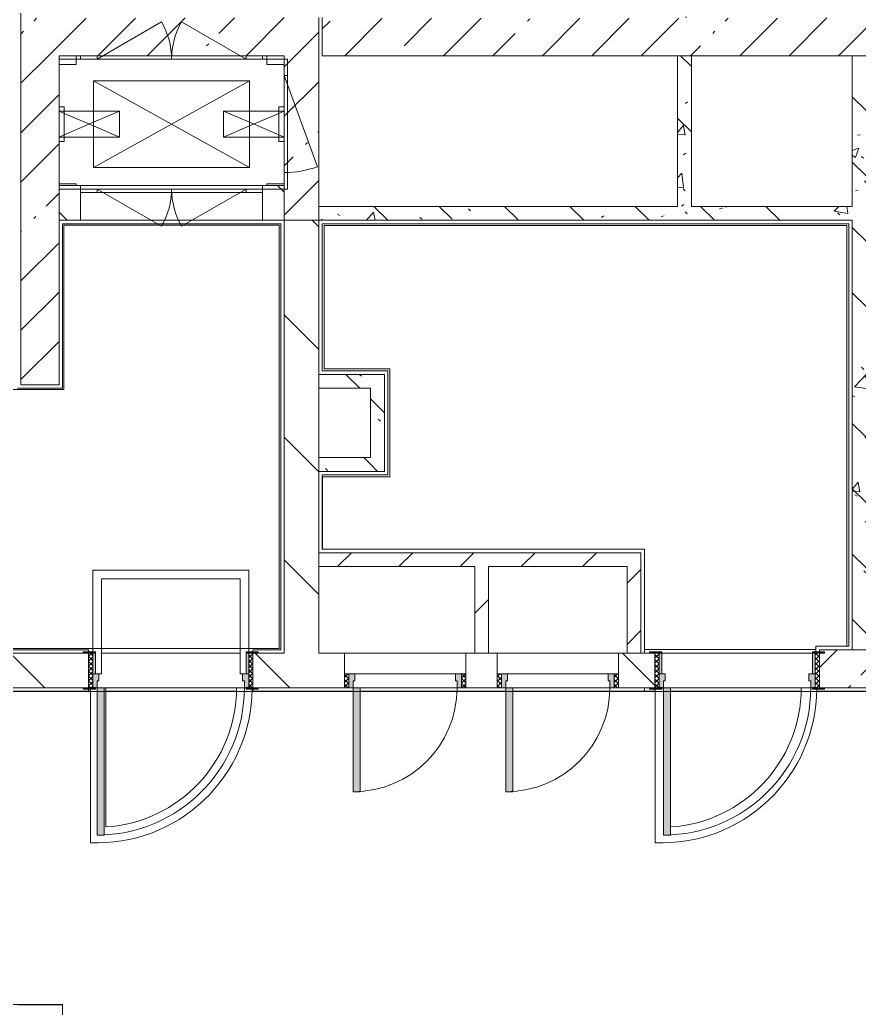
# Model space of a CAD drawing. Header units: millimetres. Extents: x -4029 to 232974, y -8553 to 104777.
# Drawn here: x 155830 to 160676, y 11550 to 17257 of the extents above; entities that cross this region are included whole.
import ezdxf

# ---------------------------------------------------------------- set-up
doc = ezdxf.new("R2010")
doc.units = ezdxf.units.MM
for name, color, linetype, lineweight in [('A-AREA-BNDY-1', 7, 'Continuous', 5), ('A-GENM-1', 7, 'Continuous', 5), ('A-WALL', 7, 'Continuous', 9), ('I-WALL-6', 7, 'Continuous', 5), ('M-EQPM-2', 7, 'Continuous', 5)]:
    doc.layers.add(name, color=color, linetype=linetype, lineweight=lineweight)
for name, color, linetype, lineweight, true_color in [('A-DOOR-3', 7, 'Continuous', 5, 0xaaaaaa), ('A-DOOR-4', 7, 'Continuous', 5, 0xe2e2e2), ('A-DOOR-FRAM-3', 7, 'Continuous', 5, 0xe2e2e2), ('A-DOOR-FRAM-4', 7, 'Continuous', 5, 0xaaaaaa), ('A-FLOR-2', 7, 'Continuous', 5, 0xaaaaaa), ('I-WALL-8', 7, 'Continuous', 5, 0x787878)]:
    doc.layers.add(name, color=color, linetype=linetype, lineweight=lineweight, true_color=true_color)
pattern_1 = [(45, (71086.4, 0), (-285.1231, 285.1231), []), (45, (71371.53, 0), (-285.1231, 285.1231), [504.031, -100.806, 16.764, -84.042])]
pattern_2 = [(135, (71086.4, 0), (-353.5534, -353.5534), [])]
pattern_3 = [(135, (71086.4, 0), (-377.1708, -377.1708), [533.4, -88.9, 17.78, -88.9]), (135, (71086.4, 376.94), (-377.1708, -377.1708), []), (50, (71086.4, 0), (637.6445, -55.7866), [66.675, -733.425]), (355, (71086.4, 0), (-123.3494, 668.699), [53.34, -586.74]), (100.451, (71139.54, -4.65), (514.299, 612.908), [56.665, -623.315]), (46.184, (71086.4, 177.8), (948.7764, -147.15), [100.012, -1100.137]), (96.636, (71165.5, 165.5), (830.909, 865.997), [84.998, -934.973]), (351.184, (71086.4, 177.8), (830.918, 865.988), [80.01, -880.11]), (21, (71175.3, 133.35), (530.6506, -357.9283), [66.675, -733.425]), (326, (71175.3, 133.35), (216.308, 644.6585), [53.34, -586.74]), (71.451, (71219.5, 103.5), (746.9596, 286.7243), [56.665, -623.315]), (37.5, (71086.4, 0), (10.81053, 295.9426), [16.764, -562.864, 16.764, -578.866, -588.962]), (37.5, (71086.4, 0), (10.81053, 295.9426), [-1175.258, 16.764, -572.198]), (7.5, (71086.4, 0), (233.8692, 350.6318), [16.764, -322.834, 16.764, -549.529, -224.472]), (7.5, (71086.4, 0), (233.8692, 350.6318), [-905.891, 16.764, -207.708]), (327.5, (70888.16, 0), (474.5678, -20.0513), [16.764, -205.486, 16.764, -676.656, -920.115]), (327.5, (70888.16, 0), (474.5678, -20.0513), [-915.67, 16.764, -903.351]), (317.5, (70799.26, 0), (518.4522, 88.9934), [16.764, -272.161, 16.764, -443.738, -653.415]), (317.5, (70799.26, 0), (518.4522, 88.9934), [-749.427, 16.764, -636.651])]
pattern_4 = [(45, (71086.4, 0), (-176.7767, 176.7767), [])]

# ---------------------------------------------------------------- blocks, each defined once
blk = doc.blocks.new('110_Дверь_СКБ_1Ст_Внутренняя1 - Д-8 950x2100h_охрана-31784688-1_2_1_птичка')
at = {"layer": 'A-DOOR-3'}
h = blk.add_hatch(dxfattribs=at)
h.set_pattern_fill('FP_60', color=256, style=0, pattern_type=2)
h.set_pattern_definition([(135, (1826.41, 164.685), (-14.14214, -14.14214), []), (225, (1826.41, 164.685), (14.14214, -14.14214), [])])
h.paths.add_polyline_path([(487.5, 100), (462.5, 100), (462.5, -100), (487.5, -100)])
at = {"layer": 'A-DOOR-4'}
h = blk.add_hatch(color=256, dxfattribs=at)
h.paths.add_polyline_path([(-422.5, 100), (-437.5, 100), (-437.5, 20), (-402.5, 20), (-402.5, 60), (-412.5, 60), (-412.5, 100)])
h.paths.add_polyline_path([(437.5, 100), (437.5, 60), (427.5, 60), (427.5, 20), (462.5, 20), (462.5, 100)])
at = {"layer": 'A-DOOR-FRAM-3'}
for points in [[(397.5, 950), (397.5, 100), (437.5, 100), (437.5, 950)], [(-453.6, 108), (-492.5, 108), (-492.5, 100), (-422.5, 100), (-422.5, 108), (-442.5, 108)], [(467.5, 108), (447.5, 108), (447.5, 100), (517.5, 100), (517.5, 108), (487.5, 108)], [(-437.5, 20), (-437.5, -100), (-422.5, -100), (-422.5, 20)], [(447.5, 20), (447.5, -100), (462.5, -100), (462.5, 20)], [(-453.6, -100), (-492.5, -100), (-492.5, -108), (-422.5, -108), (-422.5, -100), (-437.5, -100)], [(487.5, -100), (447.5, -100), (447.5, -108), (517.5, -108), (517.5, -100)]]:
    blk.add_hatch(color=256, dxfattribs=at).paths.add_polyline_path(points)
at = {"layer": 'A-DOOR-FRAM-4'}
h = blk.add_hatch(dxfattribs=at)
h.set_pattern_fill('FP_61', color=256, style=0, pattern_type=2)
h.set_pattern_definition([(45, (-296.384, 164.685), (-14.1421, 14.1421), []), (135, (-296.384, 164.685), (-14.1421, -14.1421), [])])
h.paths.add_polyline_path([(-458.5, 100), (-462.5, 100), (-462.5, -100), (-437.5, -100), (-437.5, 100), (-453.6, 100)])
at = {"layer": 'A-DOOR-3'}
for p, q in [((437.5, 950), (397.5, 950)), ((397.5, 950), (397.5, 100)), ((437.5, 100), (437.5, 950)), ((397.5, 100), (437.5, 100))]:
    blk.add_line(p, q, dxfattribs=at)
blk.add_arc((437.5, 100), 850, 90, 180, dxfattribs=at)
at = {"layer": 'A-DOOR-FRAM-4'}
for p, q in [((-422.5, 108), (-492.5, 108)), ((-492.5, 108), (-492.5, 100)), ((-492.5, 100), (-422.5, 100)), ((-437.5, 100), (-462.5, 100)), ((-462.5, 100), (-462.5, -100)), ((-412.5, 100), (-437.5, 100)), ((-437.5, 100), (-437.5, 20)), ((-437.5, -100), (-437.5, 100)), ((-422.5, 100), (-437.5, 100)), ((-437.5, 100), (-437.5, 99)), ((-437.5, 99), (-422.5, 99)), ((-422.5, 100), (-422.5, 108)), ((-422.5, 99), (-422.5, 100)), ((-412.5, 60), (-412.5, 100)), ((-402.5, 60), (-412.5, 60)), ((-402.5, 20), (-402.5, 60)), ((437.5, 60), (427.5, 60)), ((427.5, 60), (427.5, 20)), ((437.5, 100), (437.5, 60)), ((462.5, 100), (437.5, 100)), ((517.5, 108), (447.5, 108)), ((447.5, 108), (447.5, 100)), ((462.5, 100), (447.5, 100)), ((447.5, 100), (447.5, 99)), ((447.5, 100), (517.5, 100)), ((447.5, 99), (462.5, 99)), ((462.5, 20), (462.5, 100)), ((487.5, 100), (462.5, 100)), ((462.5, 100), (462.5, -100)), ((462.5, 99), (462.5, 100)), ((487.5, -100), (487.5, 100)), ((517.5, 100), (517.5, 108)), ((-437.5, 20), (-402.5, 20)), ((-422.5, 20), (-437.5, 20)), ((-437.5, 20), (-437.5, -100)), ((-422.5, -100), (-422.5, 20)), ((427.5, 20), (462.5, 20)), ((462.5, 20), (447.5, 20)), ((447.5, 20), (447.5, -100)), ((462.5, -100), (462.5, 20)), ((-422.5, -100), (-492.5, -100)), ((-492.5, -100), (-492.5, -108)), ((-492.5, -108), (-422.5, -108)), ((-462.5, -100), (-437.5, -100)), ((-437.5, -100), (-422.5, -100)), ((-422.5, -108), (-422.5, -100)), ((447.5, -100), (462.5, -100)), ((517.5, -100), (447.5, -100)), ((447.5, -100), (447.5, -108)), ((447.5, -108), (517.5, -108)), ((462.5, -100), (487.5, -100)), ((517.5, -108), (517.5, -100))]:
    blk.add_line(p, q, dxfattribs=at)
blk = doc.blocks.new('160_Подъемник - 160_Подъемник-23521422-1_2_1_птичка')
at = {"layer": 'A-GENM-1'}
for p, q in [((220, 0), (592.4, 215)), ((220, 0), (592.4, 215)), ((220, 0), (592.4, 215)), ((1080, 0), (707.6, 215)), ((1080, 0), (707.6, 215)), ((1080, 0), (707.6, 215)), ((-20, -95), (-20, 0)), ((-20, 0), (0, 0)), ((0, 0), (0, -95)), ((220, 20), (125, 20)), ((125, 20), (125, 0)), ((220, 20), (125, 20)), ((125, 20), (125, 0)), ((220, 20), (125, 20)), ((125, 20), (125, 0)), ((220, 0), (220, 20)), ((1080, 20), (220, 20)), ((220, 20), (1080, 20)), ((220, 0), (220, 20)), ((1080, 20), (220, 20)), ((220, 20), (1080, 20)), ((220, 0), (220, 20)), ((1080, 20), (220, 20)), ((220, 20), (1080, 20)), ((1080, 0), (1080, 20)), ((1080, 20), (1175, 20)), ((1080, 0), (1080, 20)), ((1080, 20), (1175, 20)), ((1080, 0), (1080, 20)), ((1080, 20), (1175, 20)), ((1175, 20), (1175, 0)), ((1175, 20), (1175, 0)), ((1175, 20), (1175, 0)), ((125, 0), (220, 0)), ((125, 0), (220, 0)), ((125, 0), (220, 0)), ((1175, 0), (1080, 0)), ((1175, 0), (1080, 0)), ((1175, 0), (1080, 0)), ((0, -95), (-20, -95)), ((-20, -95), (-20, -655)), ((-20, -655), (-20, -95)), ((0, -655), (-191.5, -128.8)), ((0, -655), (-20, -655)), ((-20, -655), (-20, -750)), ((0, -750), (0, -655)), ((-20, -750), (0, -750)), ((125, -770), (125, -750)), ((125, -750), (220, -750)), ((125, -770), (125, -750)), ((125, -750), (220, -750)), ((125, -770), (125, -750)), ((125, -750), (220, -750)), ((220, -770), (125, -770)), ((220, -770), (125, -770)), ((220, -770), (125, -770)), ((220, -750), (220, -770)), ((220, -750), (592.4, -965)), ((220, -750), (220, -770)), ((220, -750), (592.4, -965)), ((220, -750), (220, -770)), ((220, -750), (592.4, -965)), ((220, -770), (792, -770)), ((1080, -770), (220, -770)), ((220, -770), (1080, -770)), ((1080, -770), (220, -770)), ((220, -770), (1080, -770)), ((1080, -770), (508, -770)), ((1080, -750), (707.6, -965)), ((1080, -750), (707.6, -965)), ((1080, -750), (707.6, -965)), ((1080, -750), (1080, -770)), ((1175, -750), (1080, -750)), ((1080, -750), (1080, -770)), ((1175, -750), (1080, -750)), ((1080, -750), (1080, -770)), ((1175, -750), (1080, -750)), ((1080, -770), (1175, -770)), ((1080, -770), (1175, -770)), ((1080, -770), (1175, -770)), ((1175, -770), (1175, -750)), ((1175, -770), (1175, -750)), ((1175, -770), (1175, -750))]:
    blk.add_line(p, q, dxfattribs=at)
for centre, radius, start, end in [((220, 0), 430, 0, 30), ((220, 0), 430, 0, 30), ((220, 0), 430, 0, 30), ((1080, 0), 430, 150, 180), ((1080, 0), 430, 150, 180), ((1080, 0), 430, 150, 180), ((0, -655), 560, 90, 110), ((220, -750), 430, 330, 0), ((220, -750), 430, 330, 0), ((220, -750), 430, 330, 0), ((1080, -750), 430, 180, 210), ((1080, -750), 430, 180, 210), ((1080, -750), 430, 180, 210)]:
    blk.add_arc(centre, radius, start, end, dxfattribs=at)
at = {"layer": 'M-EQPM-2'}
for p, q in [((1300, 0), (0, 0)), ((0, 0), (0, -750)), ((1300, -750), (1300, 0)), ((1100, -625), (200, -125)), ((200, -625), (1100, -125)), ((1100, -125), (200, -125)), ((200, -125), (200, -625)), ((1100, -125), (200, -125)), ((200, -125), (200, -625)), ((200, -300), (200, -125)), ((200, -125), (1100, -125)), ((1100, -625), (1100, -125)), ((1100, -625), (1100, -125)), ((1100, -125), (1100, -300)), ((200, -450), (200, -300)), ((1100, -300), (1100, -450)), ((200, -625), (200, -450)), ((1100, -450), (1100, -625)), ((200, -625), (1100, -625)), ((200, -625), (1100, -625)), ((1100, -625), (200, -625)), ((0, -750), (1300, -750))]:
    blk.add_line(p, q, dxfattribs=at)
blk = doc.blocks.new('Закладная деталь приямка - 350_150-20924309-1_2_1_птичка')
at = {"layer": 'M-EQPM-2'}
for p, q in [((-145, 75), (-175, 75)), ((-175, 75), (-145, 75)), ((-145, 62.1), (-175, 75)), ((25, 75), (-145, 75)), ((-145, 75), (25, 75)), ((25, -10.7), (-145, 62.1)), ((175, 75), (25, 75)), ((25, 75), (175, 75)), ((25, 10.7), (175, 75)), ((175, -75), (175, 75)), ((175, -75), (175, 75)), ((-145, -62.1), (25, 10.7)), ((175, -75), (25, -10.7)), ((-175, -75), (-145, -62.1)), ((-175, -75), (-145, -75)), ((-175, -75), (-145, -75)), ((-145, -75), (25, -75)), ((-145, -75), (25, -75)), ((25, -75), (175, -75)), ((25, -75), (175, -75))]:
    blk.add_line(p, q, dxfattribs=at)
blk = doc.blocks.new('Закладная деталь приямка - 350_150-V143-1_2_1_птичка')
at = {"layer": 'M-EQPM-2'}
for p, q in [((-25, 75), (-175, 75)), ((-175, 75), (-175, -75)), ((-175, 75), (-175, -75)), ((-175, 75), (-25, 75)), ((-25, 10.7), (-175, 75)), ((145, 75), (-25, 75)), ((-25, 75), (145, 75)), ((-25, -10.7), (145, 62.1)), ((175, 75), (145, 75)), ((145, 75), (175, 75)), ((145, 62.1), (175, 75)), ((145, -62.1), (-25, 10.7)), ((-175, -75), (-25, -10.7)), ((-175, -75), (-25, -75)), ((-175, -75), (-25, -75)), ((-25, -75), (145, -75)), ((-25, -75), (145, -75)), ((175, -75), (145, -62.1)), ((145, -75), (175, -75)), ((145, -75), (175, -75))]:
    blk.add_line(p, q, dxfattribs=at)
blk = doc.blocks.new('Закладная деталь приямка - 150_100-20924311-1_2_1_птичка')
at = {"layer": 'M-EQPM-2'}
for p, q in [((85070, 16310), (84970, 16310)), ((84970, 16310), (85070, 16310)), ((85070, 16300), (85070, 16310)), ((85070, 16310), (85070, 16300))]:
    blk.add_line(p, q, dxfattribs=at)
blk = doc.blocks.new('Закладная деталь приямка - 150_100-V144-1_2_1_птичка')
at = {"layer": 'M-EQPM-2'}
for p, q in [((86270, 16310), (86170, 16310)), ((86170, 16310), (86270, 16310)), ((86170, 16310), (86170, 16300)), ((86170, 16310), (86170, 16300))]:
    blk.add_line(p, q, dxfattribs=at)
blk = doc.blocks.new('Закладная деталь приямка - 150_100-V145-1_2_1_птичка')
at = {"layer": 'M-EQPM-2'}
for p, q in [((86170, 17000), (86170, 17050)), ((86170, 17000), (86170, 17050)), ((86270, 17000), (86170, 17000)), ((86170, 17000), (86270, 17000))]:
    blk.add_line(p, q, dxfattribs=at)
blk = doc.blocks.new('Закладная деталь приямка - 150_100-V146-1_2_1_птичка')
at = {"layer": 'M-EQPM-2'}
for p, q in [((85070, 17050), (85070, 17000)), ((85070, 17050), (85070, 17000)), ((84970, 17000), (85070, 17000)), ((85070, 17000), (84970, 17000))]:
    blk.add_line(p, q, dxfattribs=at)
blk = doc.blocks.new('Закладная деталь приямка - 200_100-20924312-1_2_1_птичка')
at = {"layer": 'M-EQPM-2'}
for p, q in [((86240, 16755), (86240, 16555)), ((86240, 16555), (86240, 16755)), ((86270, 16755), (86240, 16755)), ((86240, 16755), (86270, 16755)), ((86240, 16555), (86270, 16555)), ((86240, 16555), (86270, 16555))]:
    blk.add_line(p, q, dxfattribs=at)
blk = doc.blocks.new('Закладная деталь приямка - 200_100-V147-1_2_1_птичка')
at = {"layer": 'M-EQPM-2'}
for p, q in [((85000, 16755), (84970, 16755)), ((85000, 16755), (84970, 16755)), ((85000, 16555), (85000, 16755)), ((85000, 16755), (85000, 16555)), ((84970, 16555), (85000, 16555)), ((85000, 16555), (84970, 16555))]:
    blk.add_line(p, q, dxfattribs=at)
blk = doc.blocks.new('110_Дверь_СКБ_1Ст - д-18 700x2100h_Технический шкаф ЭОМ и СС-V149-1_2_1_птичка')
at = {"layer": 'A-DOOR-3'}
h = blk.add_hatch(dxfattribs=at)
h.set_pattern_fill('FP_82', color=256, style=0, pattern_type=2)
h.set_pattern_definition([(135, (1951.41, 164.685), (-14.14214, -14.14214), []), (225, (1951.41, 164.685), (14.14214, -14.14214), [])])
h.paths.add_polyline_path([(337.5, 100), (337.5, 20), (362.5, 20), (362.5, 100)])
at = {"layer": 'A-DOOR-4'}
h = blk.add_hatch(color=256, dxfattribs=at)
h.paths.add_polyline_path([(322.5, 100), (312.5, 100), (312.5, 60), (302.5, 60), (302.5, 20), (337.5, 20), (337.5, 100)])
h.paths.add_polyline_path([(-312.5, 100), (-312.5, 20), (-277.5, 20), (-277.5, 60), (-287.5, 60), (-287.5, 100), (-297.5, 100)])
at = {"layer": 'A-DOOR-FRAM-3'}
blk.add_hatch(color=256, dxfattribs=at).paths.add_polyline_path([(272.5, 700), (272.5, 100), (312.5, 100), (312.5, 700)])
at = {"layer": 'A-DOOR-FRAM-4'}
h = blk.add_hatch(dxfattribs=at)
h.set_pattern_fill('FP_83', color=256, style=0, pattern_type=2)
h.set_pattern_definition([(45, (-171.384, 164.685), (-14.1421, 14.1421), []), (135, (-171.384, 164.685), (-14.1421, -14.1421), [])])
h.paths.add_polyline_path([(-337.5, 100), (-337.5, 20), (-312.5, 20), (-312.5, 100)])
at = {"layer": 'A-DOOR-3'}
for p, q in [((312.5, 700), (272.5, 700)), ((272.5, 700), (272.5, 100)), ((312.5, 100), (312.5, 700)), ((272.5, 100), (312.5, 100))]:
    blk.add_line(p, q, dxfattribs=at)
blk.add_arc((312.5, 100), 600, 90, 180, dxfattribs=at)
at = {"layer": 'A-DOOR-FRAM-4'}
for p, q in [((-312.5, 100), (-337.5, 100)), ((-337.5, 100), (-337.5, 20)), ((-287.5, 100), (-312.5, 100)), ((-312.5, 100), (-312.5, 20)), ((-312.5, 20), (-312.5, 100)), ((-287.5, 60), (-287.5, 100)), ((-287.5, 100), (272.5, 100)), ((-277.5, 60), (-287.5, 60)), ((-277.5, 20), (-277.5, 60)), ((312.5, 60), (302.5, 60)), ((302.5, 60), (302.5, 20)), ((312.5, 100), (312.5, 60)), ((337.5, 100), (312.5, 100)), ((337.5, 20), (337.5, 100)), ((362.5, 100), (337.5, 100)), ((337.5, 100), (337.5, 20)), ((362.5, 20), (362.5, 100)), ((-337.5, 20), (-312.5, 20)), ((-312.5, 20), (-277.5, 20)), ((302.5, 20), (-277.5, 20)), ((302.5, 20), (337.5, 20)), ((337.5, 20), (362.5, 20))]:
    blk.add_line(p, q, dxfattribs=at)
blk = doc.blocks.new('DOR_Проход в стене_Прямоугольный - 1050x1150 EI30-23344994-1_2_1_птичка')
at = {"layer": 'A-DOOR-3'}
for p, q in [((525, 100), (-525, 100)), ((525, -100), (-525, -100))]:
    blk.add_line(p, q, dxfattribs=at)

msp = doc.modelspace()

# ---------------------------------------------------------------- hatches: boundary and pattern name
at = {"layer": 'I-WALL-6'}
h = msp.add_hatch(dxfattribs=at)
h.set_pattern_fill('FP_116', color=256, style=0, pattern_type=2)
h.set_pattern_definition(pattern_1)
h.paths.add_polyline_path([(157005.4814, 17050), (157356.4063, 17050), (157356.4063, 17270), (155836.4063, 17265.8223), (155836.4063, 17050), (156818.704, 17050)])
h = msp.add_hatch(dxfattribs=at)
h.set_pattern_fill('FP_116', color=256, style=0, pattern_type=2)
h.set_pattern_definition(pattern_1)
h.paths.add_polyline_path([(157556.4063, 16100), (157556.4063, 17270), (157356.4063, 17265.8223), (157356.4063, 16100)])
h = msp.add_hatch(dxfattribs=at)
h.set_pattern_fill('FP_116', color=256, style=0, pattern_type=2)
h.set_pattern_definition(pattern_1)
h.paths.add_polyline_path([(163896.4063, 17050), (163896.4063, 17270), (157576.4063, 17265.8223), (157576.4063, 17050), (163876.4063, 17050)])
h = msp.add_hatch(dxfattribs=at)
h.set_pattern_fill('FP_116', color=256, style=0, pattern_type=2)
h.set_pattern_definition(pattern_1)
h.paths.add_polyline_path([(156056.4063, 15150.0001), (156056.4063, 17050), (155836.4063, 17050), (155836.4063, 15150.0001), (155884.7523, 15150.0001)])
h = msp.add_hatch(dxfattribs=at)
h.set_pattern_fill('FP_134', color=256, style=0, pattern_type=2)
h.set_pattern_definition(pattern_2)
h.paths.add_polyline_path([(156147.4168, 16100), (156181.4063, 16100), (156181.4063, 16300), (156056.4063, 16300), (156056.4063, 16100), (156126.4063, 16100)])
h.paths.add_polyline_path([(157356.4063, 16100), (157356.4063, 16300), (157231.4063, 16300), (157231.4063, 16100)])
h = msp.add_hatch(dxfattribs=at)
h.set_pattern_fill('FP_134', color=256, style=0, pattern_type=2)
h.set_pattern_definition(pattern_2)
h.paths.add_polyline_path([(157356.4063, 13600), (157556.4063, 13600), (157556.4063, 16100), (157356.4063, 16100), (157356.4063, 13620)])
h = msp.add_hatch(dxfattribs=at)
h.set_pattern_fill('FP_133', color=256, style=0, pattern_type=2)
h.set_pattern_definition(pattern_4)
h.paths.add_polyline_path([(158536.4063, 14100), (159416.4063, 14100), (159416.4063, 14180), (157556.4063, 14180), (157556.4063, 14100), (158456.4063, 14100)])
h = msp.add_hatch(dxfattribs=at)
h.set_pattern_fill('FP_133', color=256, style=0, pattern_type=2)
h.set_pattern_definition(pattern_4)
h.paths.add_polyline_path([(158536.4063, 13600), (158536.4063, 14100), (158456.4063, 14100), (158456.4063, 13600)])
h = msp.add_hatch(dxfattribs=at)
h.set_pattern_fill('FP_133', color=256, style=0, pattern_type=2)
h.set_pattern_definition(pattern_4)
h.paths.add_polyline_path([(159336.4063, 13600), (159416.4063, 13600), (159416.4063, 14100), (159336.4063, 14100), (159336.4063, 13640)])
h = msp.add_hatch(dxfattribs=at)
h.set_pattern_fill('FP_134', color=256, style=0, pattern_type=2)
h.set_pattern_definition(pattern_2)
h.paths.add_polyline_path([(156226.4063, 13400), (156226.4063, 13600), (155786.4063, 13600), (155786.4063, 13400), (156196.4063, 13400)])
h.paths.add_polyline_path([(159436.4063, 13400), (159496.4063, 13400), (159496.4063, 13600), (159286.4063, 13600), (159286.4063, 13400), (159293.6906, 13400)])
h.paths.add_polyline_path([(157704.8053, 13400), (157704.8053, 13600), (157176.4063, 13600), (157176.4063, 13400), (157556.4063, 13400)])
h.paths.add_polyline_path([(158456.4063, 13400), (158586.4063, 13400), (158586.4063, 13600), (158404.8053, 13600), (158404.8053, 13400)])
h = msp.add_hatch(dxfattribs=at)
h.set_pattern_fill('FP_116', color=256, style=0, pattern_type=2)
h.set_pattern_definition(pattern_1)
h.paths.add_polyline_path([(163876.4063, 13400), (163896.4063, 13400), (163896.4063, 13620), (163336.4063, 13620), (163336.4063, 13400), (163510.4671, 13400)])
h.paths.add_polyline_path([(161330.0588, 13400), (162386.4063, 13400), (162386.4063, 13620), (160446.4063, 13620), (160446.4063, 13608), (160476.4063, 13608), (160476.4063, 13600), (160446.4063, 13600), (160446.4063, 13400), (160736.4062, 13400)])
at = {"layer": 'I-WALL-8'}
h = msp.add_hatch(dxfattribs=at)
h.set_pattern_fill('FP_142', color=256, style=0, pattern_type=2)
h.set_pattern_definition(pattern_3)
h.paths.add_polyline_path([(159627.4062, 16180), (159707.4062, 16183.0903), (159707.4062, 17050), (159627.4062, 17050), (159627.4062, 16186.8891)])
h.paths.add_polyline_path([(159627.4062, 17270), (159707.4062, 17270), (159707.4062, 19199.9999), (159627.4062, 19199.9999), (159627.4062, 17290)])
h = msp.add_hatch(dxfattribs=at)
h.set_pattern_fill('FP_142', color=256, style=0, pattern_type=2)
h.set_pattern_definition(pattern_3)
h.paths.add_polyline_path([(160636.4062, 13620), (160716.4062, 13620), (160716.4062, 17050), (160636.4062, 17050), (160636.4062, 13640)])
h = msp.add_hatch(dxfattribs=at)
h.set_pattern_fill('FP_142', color=256, style=0, pattern_type=2)
h.set_pattern_definition(pattern_3)
h.paths.add_polyline_path([(160636.4062, 16100), (160636.4062, 16180), (157556.4063, 16180), (157556.4063, 16100), (160560.4654, 16100)])
h = msp.add_hatch(dxfattribs=at)
h.set_pattern_fill('FP_142', color=256, style=0, pattern_type=2)
h.set_pattern_definition(pattern_3)
h.paths.add_polyline_path([(157934.8053, 15130), (157934.8053, 15210), (157556.4063, 15210), (157556.4063, 15130.0001), (157854.8053, 15130)])
h = msp.add_hatch(dxfattribs=at)
h.set_pattern_fill('FP_142', color=256, style=0, pattern_type=2)
h.set_pattern_definition(pattern_3)
h.paths.add_polyline_path([(157934.8053, 14650), (157934.8053, 15130), (157854.8053, 15130), (157854.8053, 14650)])
h = msp.add_hatch(dxfattribs=at)
h.set_pattern_fill('FP_142', color=256, style=0, pattern_type=2)
h.set_pattern_definition(pattern_3)
h.paths.add_polyline_path([(157576.4063, 14650), (157854.8053, 14650), (157854.8053, 14730), (157556.4063, 14730), (157556.4063, 14650)])

# ---------------------------------------------------------------- linework, layer by layer
at = {"layer": 'A-AREA-BNDY-1', "flags": 128}
for points in [[(152112.4062, 15122.0001), (152112.4062, 15150), (150190.4063, 15150), (150190.4063, 15122), (149642.4063, 15122), (149642.4063, 15150), (147530.2163, 15150), (147530.2163, 15122), (141924.4063, 15122), (141924.4063, 13628), (157328.4063, 13628), (157328.4063, 16072), (156084.4063, 16072), (156084.4063, 15122.0001)], [(160426.4062, 13621), (160426.4062, 13641), (160605.4062, 13641), (160605.4062, 16069), (157587.4063, 16069), (157587.4063, 15241), (157965.8053, 15241), (157965.8053, 14619), (157577.4063, 14619), (157577.4063, 14201), (159437.4063, 14201), (159437.4063, 13621)], [(153783.4062, 13379), (153783.4062, 11571), (156077.4063, 11571), (156077.4063, 10621), (156496.4063, 10621), (156496.4063, 10600), (156531.4063, 10600), (156531.4063, 10460), (156719.9159, 10460), (160182.8967, 10460), (160446.4063, 10460), (160446.4063, 10620.997), (168484.4063, 10620.997), (168484.4063, 11341), (169565.4063, 11341), (169565.4063, 13379)]]:
    msp.add_lwpolyline(points, close=True, dxfattribs=at)
at = {"layer": 'A-FLOR-2'}
for p, q in [((157336.4063, 16080), (156076.4063, 16080)), ((156076.4063, 16080), (156076.4063, 15130.0001)), ((157336.4063, 13620), (157336.4063, 16080)), ((160616.4062, 16080), (157576.4063, 16080)), ((157576.4063, 16080), (157576.4063, 15230)), ((160616.4062, 13640), (160616.4062, 16080)), ((157576.4063, 15230), (157954.8053, 15230)), ((157954.8053, 15230), (157954.8053, 14630)), ((156076.4063, 15130.0001), (155816.9063, 15130.0001)), ((157954.8053, 14630), (157576.4063, 14630)), ((157576.4063, 14630), (157576.4063, 14200)), ((157576.4063, 14200), (159436.4063, 14200)), ((159436.4063, 14200), (159436.4063, 13600)), ((156251.4063, 14080), (156251.4063, 13608)), ((157151.4063, 14080), (156251.4063, 14080)), ((157151.4063, 13608), (157151.4063, 14080)), ((156301.4063, 13480), (156301.4063, 14030)), ((156301.4063, 14030), (157101.4063, 14030)), ((157101.4063, 14030), (157101.4063, 13480)), ((141916.4063, 13620), (156226.4063, 13620)), ((156226.4063, 13620), (156226.4063, 13608)), ((157176.4063, 13608), (157176.4063, 13620)), ((157176.4063, 13620), (157336.4063, 13620)), ((160426.4062, 13640), (160616.4062, 13640)), ((160426.4062, 13608), (160426.4062, 13640)), ((156286.4063, 13480), (156301.4063, 13480)), ((157101.4063, 13480), (157116.4063, 13480)), ((156237.4495, 13380), (153800.4062, 13380)), ((156226.4063, 13392), (156226.4063, 13380)), ((156237.4495, 13392), (156237.4495, 12505.8482)), ((156327.4495, 13400), (156316.4063, 13400)), ((156327.4495, 12596.6199), (156327.4495, 13400)), ((156327.4495, 13380), (157080.1485, 13380)), ((157126.4063, 13400), (157081.4063, 13400)), ((157754.8053, 13380), (157170.2519, 13380)), ((157176.4063, 13380), (157176.4063, 13392)), ((158636.4063, 13380), (157794.8053, 13380)), ((159497.4495, 13380), (158676.4063, 13380)), ((159436.4063, 13400), (159436.4063, 13380)), ((159497.4495, 13392), (159497.4495, 12505.8482)), ((159587.4495, 12596.6199), (159587.4495, 13400)), ((159587.4495, 13380), (160340.1485, 13380)), ((160396.4063, 13400), (160341.4063, 13400)), ((162384.5555, 13380), (160430.2519, 13380)), ((155823.4062, 11570), (156076.4063, 11570)), ((156076.4063, 11570), (156076.4063, 10620))]:
    msp.add_line(p, q, dxfattribs=at)
for centre, radius, start, end in [((156276.4063, 13400), 895, 267.5052913, 359.4867223), ((156276.4063, 13400), 805, 273.6354343, 0), ((159536.4063, 13400), 895, 267.5052913, 359.4867223), ((159536.4063, 13400), 805, 273.6354343, 0)]:
    msp.add_arc(centre, radius, start, end, dxfattribs=at)
at = {"layer": 'A-WALL'}
for p, q in [((159627.4062, 17050), (159707.4062, 17050)), ((160716.4062, 17050), (160636.4062, 17050)), ((156056.4063, 16300), (156056.4063, 16100)), ((157356.4063, 16100), (157356.4063, 16300)), ((157556.4063, 16100), (157556.4063, 16180)), ((157356.4063, 16100), (157556.4063, 16100)), ((157556.4063, 15210), (157556.4063, 15130)), ((157556.4063, 14730), (157556.4063, 14650)), ((157556.4063, 14180), (157556.4063, 14100)), ((158456.4063, 13600), (158536.4063, 13600)), ((159336.4063, 13600), (159416.4063, 13600)), ((160636.4062, 13620), (160716.4062, 13620))]:
    msp.add_line(p, q, dxfattribs=at)
at = {"layer": 'I-WALL-6'}
for p, q in [((155836.4063, 20129.9999), (155836.4063, 15150.0001)), ((157556.4063, 16180), (157556.4063, 17270)), ((157576.4063, 17270), (157576.4063, 17050)), ((156056.4063, 17050), (157356.4063, 17050)), ((156056.4063, 16300), (156056.4063, 17050)), ((157356.4063, 17050), (157356.4063, 16300)), ((157576.4063, 17050), (159627.4062, 17050)), ((159627.4062, 17050), (159627.4062, 16180)), ((159707.4062, 17050), (160636.4062, 17050)), ((159707.4062, 16180), (159707.4062, 17050)), ((160636.4062, 17050), (160636.4062, 16180)), ((156056.4063, 16300), (157356.4063, 16300)), ((156181.4063, 16100), (156181.4063, 16300)), ((157231.4063, 16300), (157231.4063, 16100)), ((159627.4062, 16180), (157556.4063, 16180)), ((160636.4062, 16180), (159707.4062, 16180)), ((156056.4063, 15150.0001), (156056.4063, 16100)), ((157356.4063, 16100), (156056.4063, 16100)), ((157356.4063, 16100), (157356.4063, 13600)), ((157556.4063, 15210), (157556.4063, 16100)), ((157556.4063, 16100), (160636.4062, 16100)), ((160636.4062, 16100), (160636.4062, 13620)), ((157934.8053, 15210), (157556.4063, 15210)), ((157934.8053, 14650), (157934.8053, 15210)), ((155836.4063, 15150.0001), (156056.4063, 15150.0001)), ((157556.4063, 14730), (157556.4063, 15130)), ((157556.4063, 15130), (157854.8053, 15130)), ((157854.8053, 15130), (157854.8053, 14730)), ((157854.8053, 14730), (157556.4063, 14730)), ((157556.4063, 14180), (157556.4063, 14650)), ((157556.4063, 14650), (157934.8053, 14650)), ((159416.4063, 14180), (157556.4063, 14180)), ((159416.4063, 13600), (159416.4063, 14180)), ((157556.4063, 13600), (157556.4063, 14100)), ((157556.4063, 14100), (158456.4063, 14100)), ((158456.4063, 14100), (158456.4063, 13600)), ((158536.4063, 14100), (159336.4063, 14100)), ((158536.4063, 13600), (158536.4063, 14100)), ((159336.4063, 14100), (159336.4063, 13600)), ((156196.4063, 13600), (141896.4063, 13600)), ((156301.4063, 13600), (157101.4063, 13600)), ((157356.4063, 13600), (157206.4063, 13600)), ((157556.4063, 13600), (158456.4063, 13600)), ((157704.8053, 13480), (157704.8053, 13600)), ((158404.8053, 13600), (158404.8053, 13480)), ((158536.4063, 13600), (159336.4063, 13600)), ((158586.4063, 13480), (158586.4063, 13600)), ((159286.4063, 13600), (159286.4063, 13480)), ((159466.4063, 13600), (159416.4063, 13600)), ((159536.4063, 13600), (160406.4063, 13600)), ((160636.4062, 13620), (160446.4063, 13620)), ((160446.4063, 13620), (160446.4063, 13608)), ((148366.2162, 13400), (156196.4063, 13400)), ((157081.4063, 13400), (156327.4495, 13400)), ((157206.4063, 13400), (157704.8053, 13400)), ((158404.8053, 13400), (158586.4063, 13400)), ((159286.4063, 13400), (159466.4063, 13400)), ((160341.4063, 13400), (159587.4495, 13400)), ((160476.4063, 13400), (162356.4063, 13400))]:
    msp.add_line(p, q, dxfattribs=at)

# ---------------------------------------------------------------- block references
at = {"layer": 'A-DOOR-3', "rotation": 180}
for name, p in [('DOR_Проход в стене_Прямоугольный - 1050x1150 EI30-23344994-1_2_1_птичка', (156706.4063, 16200)), ('110_Дверь_СКБ_1Ст_Внутренняя1 - Д-8 950x2100h_охрана-31784688-1_2_1_птичка', (156713.9063, 13500)), ('110_Дверь_СКБ_1Ст_Внутренняя1 - Д-8 950x2100h_охрана-31784688-1_2_1_птичка', (159983.9063, 13500)), ('110_Дверь_СКБ_1Ст - д-18 700x2100h_Технический шкаф ЭОМ и СС-V149-1_2_1_птичка', (158067.3053, 13500)), ('110_Дверь_СКБ_1Ст - д-18 700x2100h_Технический шкаф ЭОМ и СС-V149-1_2_1_птичка', (158948.9063, 13500))]:
    msp.add_blockref(name, p, dxfattribs=at)
at = {"layer": 'M-EQPM-2', "rotation": 180}
for name, p in [('160_Подъемник - 160_Подъемник-23521422-1_2_1_птичка', (157356.4063, 16279.9998)), ('Закладная деталь приямка - 350_150-V143-1_2_1_птичка', (156231.4063, 16654.9998)), ('Закладная деталь приямка - 350_150-20924309-1_2_1_птичка', (157181.4063, 16654.9998))]:
    msp.add_blockref(name, p, dxfattribs=at)
at = {"layer": 'M-EQPM-2'}
for name in ['Закладная деталь приямка - 150_100-V146-1_2_1_птичка', 'Закладная деталь приямка - 150_100-V145-1_2_1_птичка', 'Закладная деталь приямка - 200_100-V147-1_2_1_птичка', 'Закладная деталь приямка - 200_100-20924312-1_2_1_птичка', 'Закладная деталь приямка - 150_100-20924311-1_2_1_птичка', 'Закладная деталь приямка - 150_100-V144-1_2_1_птичка']:
    msp.add_blockref(name, (71086.4063, 0), dxfattribs=at)

doc.saveas('drawing.dxf')
